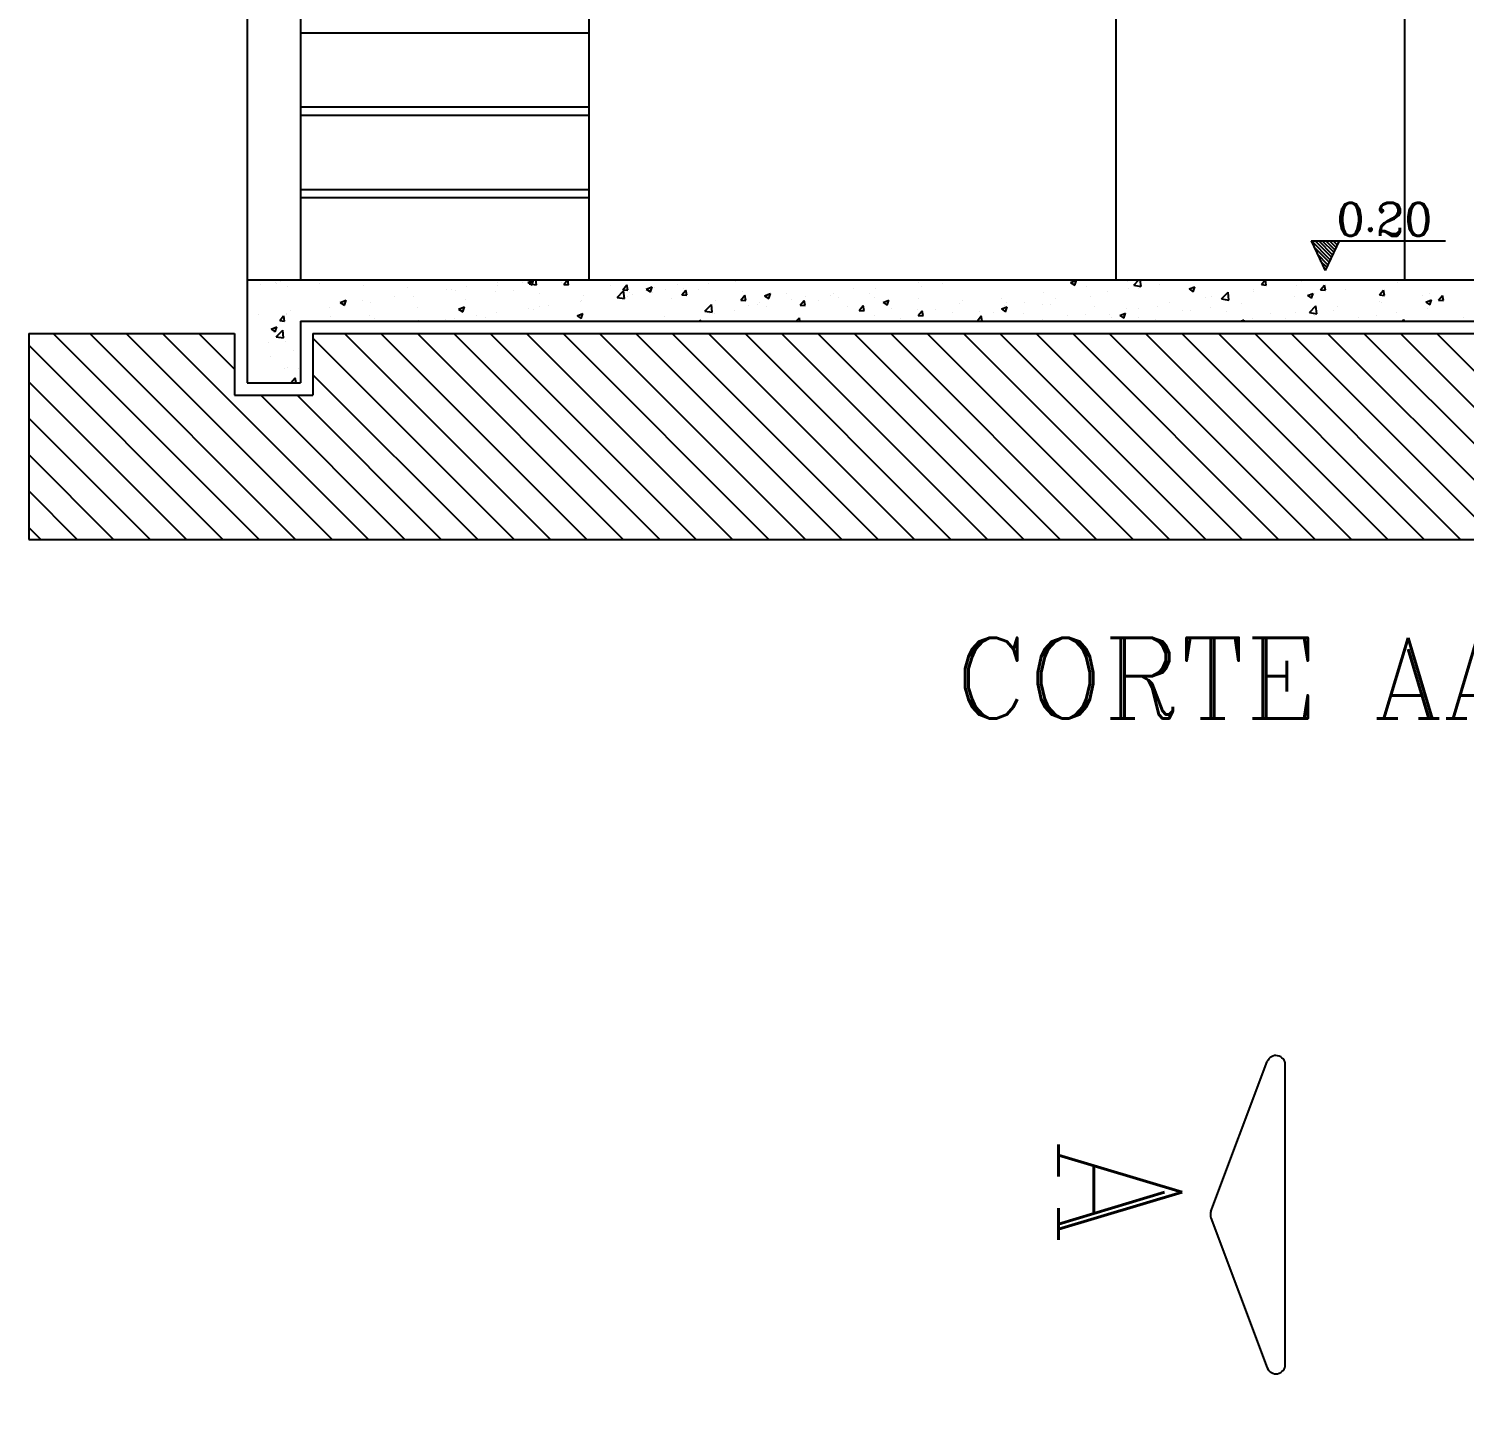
# Model space of a CAD drawing. Extents: x -79 to 141, y 7 to 81.
# Drawn here: x -57.858 to -54.373, y 39.552 to 42.884 of the extents above; entities that cross this region are included whole.
import ezdxf

# ---------------------------------------------------------------- set-up
doc = ezdxf.new("R2010")
doc.units = 0
doc.header["$LTSCALE"] = 10
doc.layers.get('0').update_dxf_attribs({"linetype": 'CONTINUOUS'})
doc.layers.get('DEFPOINTS').update_dxf_attribs({"linetype": 'CONTINUOUS'})
for name, color, linetype in [('CONCRETO', 5, 'CONTINUOUS'), ('COTAS', 244, 'CONTINUOUS'), ('EQUIPAMENTOS', 1, 'CONTINUOUS'), ('PAREDECORTE', 3, 'CONTINUOUS'), ('TERRENOEMCORTE', 244, 'CONTINUOUS'), ('TEXTO', 1, 'CONTINUOUS')]:
    doc.layers.add(name, color=color, linetype=linetype)
doc.styles.add('ROMANC', font='ROMANC.SHX')
doc.styles.get("Standard").update_dxf_attribs({"font": 'ROMANC.SHX'})
doc.dimstyles.get("Standard").update_dxf_attribs({"dimscale": 0.6, "dimtxt": 0.18, "dimasz": 0.18, "dimexe": 0.18, "dimexo": 0.25, "dimgap": 0.09, "dimtad": 0, "dimzin": 0, "dimtxsty": 'STANDARD', "dimblk1": 'OBLIQUE', "dimblk2": 'OBLIQUE', "dimsah": 1, "dimcen": 0.09, "dimclrd": 30, "dimclre": 30, "dimazin": 3, "dimtfac": 1, "dimtdec": 4, "dimtofl": 0, "dimtmove": 0, "dimatfit": 3, "dimtolj": 1, "dimtzin": 0})

# ---------------------------------------------------------------- blocks, each defined once
blk = doc.blocks.new('*X58')
at = {"color": 0, "linetype": 'CONTINUOUS', "ltscale": 0.05}
for p, q in [((-37.2147, 32.6185), (-37.7147, 33.1185)), ((-37.1263, 32.6185), (-37.6263, 33.1185)), ((-37.0379, 32.6185), (-37.5379, 33.1185)), ((-36.9495, 32.6185), (-37.4495, 33.1185)), ((-37.2744, 33.0317), (-37.3611, 33.1185)), ((-36.5076, 32.6185), (-37.0076, 33.1185)), ((-36.4192, 32.6185), (-36.9192, 33.1185)), ((-36.3308, 32.6185), (-36.8308, 33.1185)), ((-36.2424, 32.6185), (-36.7424, 33.1185)), ((-36.154, 32.6185), (-36.654, 33.1185)), ((-36.0656, 32.6185), (-36.5656, 33.1185)), ((-35.9772, 32.6185), (-36.4772, 33.1185)), ((-35.8888, 32.6185), (-36.3888, 33.1185)), ((-35.8005, 32.6185), (-36.3005, 33.1185)), ((-35.7121, 32.6185), (-36.2121, 33.1185)), ((-35.6237, 32.6185), (-36.1237, 33.1185)), ((-35.5353, 32.6185), (-36.0353, 33.1185)), ((-35.4469, 32.6185), (-35.9469, 33.1185)), ((-35.3585, 32.6185), (-35.8585, 33.1185)), ((-35.2701, 32.6185), (-35.7701, 33.1185)), ((-35.1817, 32.6185), (-35.6817, 33.1185)), ((-35.0933, 32.6185), (-35.5933, 33.1185)), ((-35.005, 32.6185), (-35.505, 33.1185)), ((-34.9166, 32.6185), (-35.4166, 33.1185)), ((-34.8282, 32.6185), (-35.3282, 33.1185)), ((-34.7398, 32.6185), (-35.2398, 33.1185)), ((-34.6514, 32.6185), (-35.1514, 33.1185)), ((-34.563, 32.6185), (-35.063, 33.1185)), ((-34.4746, 32.6185), (-34.9746, 33.1185)), ((-34.3862, 32.6185), (-34.8862, 33.1185)), ((-34.2979, 32.6185), (-34.7979, 33.1185)), ((-34.2095, 32.6185), (-34.7095, 33.1185)), ((-34.1211, 32.6185), (-34.6211, 33.1185)), ((-34.0327, 32.6185), (-34.5327, 33.1185)), ((-33.9443, 32.6185), (-34.4443, 33.1185)), ((-33.8559, 32.6185), (-34.3559, 33.1185)), ((-37.3031, 32.6185), (-37.7744, 33.0898)), ((-36.5959, 32.6185), (-37.0844, 33.1069)), ((-36.6843, 32.6185), (-37.0844, 33.0185)), ((-37.3914, 32.6185), (-37.7744, 33.0014)), ((-36.8611, 32.6185), (-37.2111, 32.9685)), ((-36.7727, 32.6185), (-37.1227, 32.9685)), ((-37.4798, 32.6185), (-37.7744, 32.913)), ((-37.5682, 32.6185), (-37.7744, 32.8246)), ((-37.6566, 32.6185), (-37.7744, 32.7362)), ((-37.745, 32.6185), (-37.7744, 32.6479))]:
    blk.add_line(p, q, dxfattribs=at)
blk = doc.blocks.new('*X68')
at = {"color": 0, "linetype": 'CONTINUOUS', "ltscale": 0.05}
for p, q in [((-34.6146, 33.2976), (-34.6603, 33.3433)), ((-34.6174, 33.2916), (-34.6537, 33.3279)), ((-34.6117, 33.3036), (-34.6514, 33.3433)), ((-34.6089, 33.3096), (-34.6426, 33.3433)), ((-34.606, 33.3156), (-34.6338, 33.3433)), ((-34.6032, 33.3216), (-34.6249, 33.3433)), ((-34.6004, 33.3276), (-34.6161, 33.3433)), ((-34.5975, 33.3336), (-34.6072, 33.3433)), ((-34.5947, 33.3396), (-34.5984, 33.3433)), ((-34.6203, 33.2856), (-34.6457, 33.3111)), ((-34.6231, 33.2796), (-34.6378, 33.2943)), ((-34.626, 33.2736), (-34.6298, 33.2774))]:
    blk.add_line(p, q, dxfattribs=at)
blk = doc.blocks.new('*X116')
at = {"color": 0, "linetype": 'CONTINUOUS', "ltscale": 0.05}
for p, q in [((-37.2128, 33.2373), (-37.2128, 33.2373)), ((-37.1741, 33.2434), (-37.1741, 33.2434)), ((-37.1716, 33.2409), (-37.1716, 33.2409)), ((-37.1627, 33.2439), (-37.1627, 33.2439)), ((-37.1453, 33.2333), (-37.1453, 33.2333)), ((-37.0673, 33.2389), (-37.0673, 33.2389)), ((-37.0426, 33.2474), (-37.0426, 33.2474)), ((-36.9605, 33.2344), (-36.9605, 33.2344)), ((-36.8538, 33.2299), (-36.8538, 33.2299)), ((-36.7612, 33.2248), (-36.7612, 33.2248)), ((-36.747, 33.2254), (-36.747, 33.2254)), ((-36.7374, 33.2227), (-36.7374, 33.2227)), ((-36.7111, 33.2314), (-36.7111, 33.2314)), ((-36.6824, 33.2477), (-36.6824, 33.2477)), ((-36.6402, 33.2208), (-36.6402, 33.2208)), ((-36.6364, 33.2355), (-36.6364, 33.2355)), ((-36.6354, 33.2414), (-36.6354, 33.2414)), ((-36.5967, 33.2217), (-36.5967, 33.2217)), ((-36.5756, 33.2432), (-36.5756, 33.2432)), ((-36.5625, 33.2422), (-36.5485, 33.2476)), ((-36.5625, 33.2422), (-36.5526, 33.2355)), ((-36.5594, 33.2393), (-36.5505, 33.2485)), ((-36.5594, 33.2393), (-36.5416, 33.2365)), ((-36.5525, 33.2355), (-36.5485, 33.2476)), ((-36.5416, 33.2365), (-36.5429, 33.2485)), ((-36.5335, 33.2163), (-36.5335, 33.2163)), ((-36.4801, 33.2417), (-36.4801, 33.2417)), ((-36.4755, 33.2373), (-36.4662, 33.2485)), ((-36.4755, 33.2373), (-36.4635, 33.2363)), ((-36.4689, 33.2387), (-36.4689, 33.2387)), ((-36.4635, 33.2363), (-36.4658, 33.2485)), ((-36.3621, 33.2342), (-36.3621, 33.2342)), ((-36.3459, 33.2062), (-36.3303, 33.2224)), ((-36.332, 33.2248), (-36.3224, 33.2363)), ((-36.332, 33.2248), (-36.3201, 33.2237)), ((-36.3281, 33.2034), (-36.3303, 33.2224)), ((-36.3201, 33.2238), (-36.3224, 33.2363)), ((-36.3155, 33.2178), (-36.3155, 33.2178)), ((-36.2751, 33.2262), (-36.2611, 33.2316)), ((-36.2751, 33.2262), (-36.2651, 33.2195)), ((-36.2651, 33.2195), (-36.2611, 33.2316)), ((-36.2595, 33.2189), (-36.2595, 33.2189)), ((-36.2553, 33.2297), (-36.2553, 33.2297)), ((-36.2274, 33.2258), (-36.2274, 33.2258)), ((-36.1989, 33.2378), (-36.1989, 33.2378)), ((-36.1886, 33.2122), (-36.1789, 33.2237)), ((-36.1837, 33.2289), (-36.1837, 33.2289)), ((-36.1766, 33.2112), (-36.1789, 33.2238)), ((-36.1486, 33.2252), (-36.1486, 33.2252)), ((-36.1247, 33.2399), (-36.1247, 33.2399)), ((-36.0574, 33.2455), (-36.0574, 33.2455)), ((-36.0418, 33.2206), (-36.0418, 33.2206)), ((-35.9877, 33.2102), (-35.9737, 33.2155)), ((-35.9777, 33.2035), (-35.9736, 33.2156)), ((-35.9351, 33.2161), (-35.9351, 33.2161)), ((-35.8195, 33.2152), (-35.8195, 33.2152)), ((-35.7726, 33.2279), (-35.7726, 33.2279)), ((-35.7321, 33.2164), (-35.7321, 33.2164)), ((-35.7185, 33.228), (-35.7185, 33.228)), ((-35.6559, 33.2479), (-35.6559, 33.2479)), ((-35.6146, 33.243), (-35.6146, 33.243)), ((-35.6058, 33.233), (-35.6058, 33.233)), ((-35.5557, 33.2396), (-35.5557, 33.2396)), ((-35.3095, 33.2183), (-35.3095, 33.2183)), ((-35.2448, 33.2426), (-35.2308, 33.248)), ((-35.2448, 33.2426), (-35.2348, 33.2359)), ((-35.2348, 33.2359), (-35.2307, 33.248)), ((-35.2068, 33.2324), (-35.2068, 33.2324)), ((-35.1541, 33.2205), (-35.1541, 33.2205)), ((-35.1058, 33.2452), (-35.1058, 33.2452)), ((-35.1041, 33.2271), (-35.1041, 33.2271)), ((-35.0917, 33.2355), (-35.0793, 33.2485)), ((-35.0917, 33.2355), (-35.074, 33.2327)), ((-35.081, 33.2287), (-35.081, 33.2287)), ((-35.0739, 33.2327), (-35.0758, 33.2485)), ((-35.0283, 33.2371), (-35.0283, 33.2371)), ((-34.9573, 33.2266), (-34.9433, 33.232)), ((-34.9573, 33.2266), (-34.9474, 33.2199)), ((-34.9474, 33.2199), (-34.9433, 33.232)), ((-34.8783, 33.2024), (-34.8627, 33.2186)), ((-34.8605, 33.1996), (-34.8627, 33.2186)), ((-34.8006, 33.2205), (-34.8006, 33.2205)), ((-34.7998, 33.2248), (-34.7998, 33.2248)), ((-34.7818, 33.2372), (-34.7723, 33.2485)), ((-34.7818, 33.2372), (-34.7699, 33.2361)), ((-34.7698, 33.2362), (-34.7721, 33.2485)), ((-34.6967, 33.2355), (-34.6967, 33.2355)), ((-34.6832, 33.2449), (-34.6832, 33.2449)), ((-34.6699, 33.2106), (-34.6559, 33.216)), ((-34.6599, 33.2039), (-34.6559, 33.216)), ((-34.6384, 33.2246), (-34.6287, 33.2361)), ((-34.6384, 33.2246), (-34.6264, 33.2236)), ((-34.6264, 33.2236), (-34.6287, 33.2361)), ((-34.5767, 33.2246), (-34.5767, 33.2246)), ((-34.4949, 33.2121), (-34.4853, 33.2236)), ((-34.4829, 33.2111), (-34.4852, 33.2236)), ((-34.4504, 33.2412), (-34.4504, 33.2412)), ((-34.4003, 33.2478), (-34.4003, 33.2478)), ((-34.3735, 33.2149), (-34.3735, 33.2149)), ((-37.045, 33.1808), (-37.045, 33.1808)), ((-37.018, 33.1937), (-37.004, 33.1991)), ((-37.018, 33.1937), (-37.008, 33.187)), ((-37.0133, 33.1916), (-37.0133, 33.1916)), ((-37.008, 33.187), (-37.004, 33.1991)), ((-36.9632, 33.1982), (-36.9632, 33.1982)), ((-36.944, 33.1936), (-36.944, 33.1936)), ((-36.8875, 33.2082), (-36.8875, 33.2082)), ((-36.8401, 33.2086), (-36.8401, 33.2086)), ((-36.83, 33.1817), (-36.83, 33.1817)), ((-36.7306, 33.1777), (-36.7166, 33.1831)), ((-36.7206, 33.171), (-36.7165, 33.1831)), ((-36.7133, 33.2017), (-36.7133, 33.2017)), ((-36.535, 33.1839), (-36.535, 33.1839)), ((-36.5116, 33.1857), (-36.5116, 33.1857)), ((-36.4358, 33.1957), (-36.4358, 33.1957)), ((-36.4323, 33.198), (-36.4323, 33.198)), ((-36.4321, 33.1978), (-36.4321, 33.1978)), ((-36.4267, 33.2118), (-36.4267, 33.2118)), ((-36.3459, 33.2062), (-36.3281, 33.2034)), ((-36.3312, 33.2108), (-36.3312, 33.2108)), ((-36.3199, 33.2073), (-36.3199, 33.2073)), ((-36.3095, 33.2123), (-36.3095, 33.2123)), ((-36.2132, 33.2028), (-36.2132, 33.2028)), ((-36.1886, 33.2122), (-36.1766, 33.2112)), ((-36.1325, 33.1731), (-36.1169, 33.1893)), ((-36.1147, 33.1703), (-36.1169, 33.1893)), ((-36.1064, 33.1983), (-36.1064, 33.1983)), ((-36.0451, 33.1997), (-36.0355, 33.2112)), ((-36.0451, 33.1997), (-36.0332, 33.1986)), ((-36.0332, 33.1987), (-36.0355, 33.2112)), ((-36.0261, 33.1861), (-36.0261, 33.1861)), ((-36.0058, 33.1879), (-36.0058, 33.1879)), ((-35.9996, 33.1938), (-35.9996, 33.1938)), ((-35.9877, 33.2102), (-35.9777, 33.2034)), ((-35.9842, 33.1832), (-35.9842, 33.1832)), ((-35.9222, 33.2011), (-35.9222, 33.2011)), ((-35.9017, 33.1871), (-35.892, 33.1986)), ((-35.9017, 33.1871), (-35.8897, 33.1861)), ((-35.8929, 33.1893), (-35.8929, 33.1893)), ((-35.8897, 33.1861), (-35.892, 33.1987)), ((-35.8892, 33.2079), (-35.8892, 33.2079)), ((-35.8579, 33.1998), (-35.8579, 33.1998)), ((-35.8283, 33.2116), (-35.8283, 33.2116)), ((-35.8078, 33.2064), (-35.8078, 33.2064)), ((-35.7861, 33.1848), (-35.7861, 33.1848)), ((-35.7582, 33.1746), (-35.7486, 33.1861)), ((-35.7463, 33.1736), (-35.7486, 33.1861)), ((-35.7215, 33.2071), (-35.7215, 33.2071)), ((-35.7002, 33.1941), (-35.6862, 33.1995)), ((-35.7002, 33.1941), (-35.6903, 33.1874)), ((-35.6903, 33.1875), (-35.6862, 33.1995)), ((-35.6794, 33.1802), (-35.6794, 33.1802)), ((-35.6148, 33.2026), (-35.6148, 33.2026)), ((-35.5144, 33.1905), (-35.5144, 33.1905)), ((-35.508, 33.1981), (-35.508, 33.1981)), ((-35.4134, 33.2033), (-35.4134, 33.2033)), ((-35.4128, 33.1781), (-35.3988, 33.1835)), ((-35.4063, 33.1873), (-35.4063, 33.1873)), ((-35.4028, 33.1714), (-35.3988, 33.1835)), ((-35.4012, 33.1936), (-35.4012, 33.1936)), ((-35.3562, 33.1939), (-35.3562, 33.1939)), ((-35.3143, 33.1887), (-35.3143, 33.1887)), ((-35.2945, 33.1891), (-35.2945, 33.1891)), ((-35.2804, 33.2039), (-35.2804, 33.2039)), ((-35.1976, 33.2087), (-35.1976, 33.2087)), ((-35.1877, 33.1846), (-35.1877, 33.1846)), ((-35.0809, 33.18), (-35.0809, 33.18)), ((-35.0331, 33.1848), (-35.0331, 33.1848)), ((-35.0043, 33.1936), (-35.0043, 33.1936)), ((-34.9164, 33.2048), (-34.9164, 33.2048)), ((-34.9046, 33.1814), (-34.9046, 33.1814)), ((-34.9016, 33.2077), (-34.9016, 33.2077)), ((-34.8783, 33.2024), (-34.8605, 33.1996)), ((-34.8288, 33.1914), (-34.8288, 33.1914)), ((-34.7025, 33.208), (-34.7025, 33.208)), ((-34.6699, 33.2106), (-34.66, 33.2039)), ((-34.6648, 33.1693), (-34.6493, 33.1855)), ((-34.6524, 33.2146), (-34.6524, 33.2146)), ((-34.647, 33.1665), (-34.6492, 33.1855)), ((-34.5965, 33.183), (-34.5965, 33.183)), ((-34.4955, 33.1958), (-34.4955, 33.1958)), ((-34.4949, 33.2121), (-34.483, 33.211)), ((-34.4901, 33.1949), (-34.4901, 33.1949)), ((-34.3916, 33.2108), (-34.3916, 33.2108)), ((-34.3825, 33.1946), (-34.3685, 33.2)), ((-34.3825, 33.1946), (-34.3725, 33.1879)), ((-34.3725, 33.1879), (-34.3685, 33.2)), ((-34.3515, 33.1995), (-34.3418, 33.211)), ((-34.3515, 33.1995), (-34.3395, 33.1985)), ((-34.3395, 33.1985), (-34.3418, 33.211)), ((-37.2153, 33.165), (-37.2153, 33.165)), ((-37.165, 33.1497), (-37.1554, 33.1611)), ((-37.165, 33.1497), (-37.153, 33.1486)), ((-37.153, 33.1486), (-37.1553, 33.1612)), ((-37.1493, 33.1641), (-37.1493, 33.1641)), ((-37.1477, 33.1667), (-37.1477, 33.1667)), ((-37.1396, 33.175), (-37.1396, 33.175)), ((-37.0425, 33.1596), (-37.0425, 33.1596)), ((-37.012, 33.1485), (-37.0119, 33.1486)), ((-37.0119, 33.1485), (-37.0119, 33.1486)), ((-36.9466, 33.1616), (-36.9466, 33.1616)), ((-36.9357, 33.1551), (-36.9357, 33.1551)), ((-36.829, 33.1506), (-36.829, 33.1506)), ((-36.7637, 33.1525), (-36.7637, 33.1525)), ((-36.7399, 33.1561), (-36.7399, 33.1561)), ((-36.7306, 33.1777), (-36.7206, 33.171)), ((-36.688, 33.1625), (-36.688, 33.1625)), ((-36.6654, 33.1578), (-36.6654, 33.1578)), ((-36.6388, 33.1689), (-36.6388, 33.1689)), ((-36.5617, 33.1791), (-36.5617, 33.1791)), ((-36.5488, 33.1778), (-36.5488, 33.1778)), ((-36.4431, 33.1617), (-36.4291, 33.167)), ((-36.4431, 33.1617), (-36.4332, 33.155)), ((-36.4332, 33.155), (-36.4291, 33.1671)), ((-36.2363, 33.15), (-36.2363, 33.15)), ((-36.2298, 33.1592), (-36.2298, 33.1592)), ((-36.1484, 33.1485), (-36.1417, 33.151)), ((-36.1425, 33.1485), (-36.1417, 33.1511)), ((-36.1325, 33.1731), (-36.1147, 33.1703)), ((-36.1271, 33.1733), (-36.1271, 33.1733)), ((-36.1225, 33.1679), (-36.1225, 33.1679)), ((-36.11, 33.1666), (-36.11, 33.1666)), ((-36.06, 33.1732), (-36.06, 33.1732)), ((-35.9109, 33.1485), (-35.9034, 33.1562)), ((-35.9025, 33.1485), (-35.9034, 33.1562)), ((-35.822, 33.1486), (-35.822, 33.1486)), ((-35.7582, 33.1746), (-35.7463, 33.1735)), ((-35.7209, 33.1614), (-35.7209, 33.1614)), ((-35.6584, 33.1541), (-35.6584, 33.1541)), ((-35.6171, 33.1764), (-35.6171, 33.1764)), ((-35.6148, 33.162), (-35.6051, 33.1735)), ((-35.6148, 33.162), (-35.6028, 33.161)), ((-35.6083, 33.1607), (-35.6083, 33.1607)), ((-35.6028, 33.161), (-35.6051, 33.1736)), ((-35.5726, 33.1757), (-35.5726, 33.1757)), ((-35.5475, 33.1486), (-35.5475, 33.1486)), ((-35.5326, 33.1707), (-35.5326, 33.1707)), ((-35.4713, 33.1495), (-35.4617, 33.161)), ((-35.4713, 33.1495), (-35.4597, 33.1485)), ((-35.4658, 33.1712), (-35.4658, 33.1712)), ((-35.4593, 33.1485), (-35.4617, 33.161)), ((-35.4309, 33.1686), (-35.4309, 33.1686)), ((-35.4128, 33.1781), (-35.4029, 33.1714)), ((-35.3591, 33.1667), (-35.3591, 33.1667)), ((-35.3119, 33.1517), (-35.3119, 33.1517)), ((-35.2523, 33.1622), (-35.2523, 33.1622)), ((-35.2092, 33.1658), (-35.2092, 33.1658)), ((-35.1497, 33.1648), (-35.1497, 33.1648)), ((-35.1455, 33.1577), (-35.1455, 33.1577)), ((-35.1254, 33.1621), (-35.1114, 33.1675)), ((-35.1254, 33.1621), (-35.1154, 33.1554)), ((-35.1154, 33.1554), (-35.1114, 33.1675)), ((-35.1082, 33.1786), (-35.1082, 33.1786)), ((-35.0809, 33.1582), (-35.0809, 33.1582)), ((-35.0388, 33.1532), (-35.0388, 33.1532)), ((-34.9742, 33.1755), (-34.9742, 33.1755)), ((-34.9546, 33.1748), (-34.9546, 33.1748)), ((-34.932, 33.1487), (-34.932, 33.1487)), ((-34.8674, 33.171), (-34.8674, 33.171)), ((-34.8317, 33.1485), (-34.824, 33.1515)), ((-34.8249, 33.1485), (-34.8239, 33.1515)), ((-34.803, 33.1539), (-34.803, 33.1539)), ((-34.7606, 33.1665), (-34.7606, 33.1665)), ((-34.7234, 33.1548), (-34.7234, 33.1548)), ((-34.6992, 33.1689), (-34.6992, 33.1689)), ((-34.6648, 33.1693), (-34.6471, 33.1665)), ((-34.6539, 33.162), (-34.6539, 33.162)), ((-34.6068, 33.1749), (-34.6068, 33.1749)), ((-34.5471, 33.1575), (-34.5471, 33.1575)), ((-34.503, 33.1623), (-34.503, 33.1623)), ((-34.4529, 33.1689), (-34.4529, 33.1689)), ((-34.4403, 33.153), (-34.4403, 33.153)), ((-34.4396, 33.1485), (-34.4358, 33.1524)), ((-34.4353, 33.1485), (-34.4358, 33.1524)), ((-34.3772, 33.1789), (-34.3772, 33.1789)), ((-34.2913, 33.1583), (-34.2913, 33.1583)), ((-37.186, 33.1292), (-37.172, 33.1346)), ((-37.186, 33.1292), (-37.1761, 33.1225)), ((-37.1799, 33.1216), (-37.1799, 33.1216)), ((-37.1761, 33.1225), (-37.172, 33.1346)), ((-37.1732, 33.1107), (-37.1576, 33.1269)), ((-37.1732, 33.1107), (-37.1554, 33.1079)), ((-37.1554, 33.1079), (-37.1576, 33.1269)), ((-37.1922, 33.0961), (-37.1922, 33.0961)), ((-37.1501, 33.1002), (-37.1501, 33.1002)), ((-37.132, 33.0777), (-37.132, 33.0777)), ((-37.1882, 33.0619), (-37.1882, 33.0619)), ((-37.1526, 33.0336), (-37.1526, 33.0336)), ((-37.146, 33.035), (-37.146, 33.035)), ((-37.1373, 32.9992), (-37.1276, 33.0107)), ((-37.1253, 32.9985), (-37.1276, 33.0107)), ((-37.1185, 33.0339), (-37.1185, 33.0339)), ((-37.1373, 32.9992), (-37.1287, 32.9985))]:
    blk.add_line(p, q, dxfattribs=at)
blk = doc.blocks.new('_OBLIQUE')
at = {"color": 0, "linetype": 'BYBLOCK'}
blk.add_line((-0.5, -0.5), (0.5, 0.5), dxfattribs=at)
blk = doc.blocks.new('*D179')
at = {"color": 30, "linetype": 'BYBLOCK', "ltscale": 0.05}
for p, q in [((-52.0333, 34.8938), (-51.8599, 34.8938)), ((-51.9679, 34.8938), (-51.9679, 33.7445)), ((-51.9679, 32.1838), (-51.9679, 33.333)), ((-52.0333, 32.1838), (-51.8599, 32.1838)), ((-55.7833, 25.8938), (-54.7152, 25.8938)), ((-54.6072, 25.8938), (-54.6072, 25.1123)), ((-54.6072, 23.8938), (-54.6072, 24.6752)), ((-55.7833, 23.8938), (-54.7152, 23.8938))]:
    blk.add_line(p, q, dxfattribs=at)
at = {"layer": 'DEFPOINTS', "color": 0, "linetype": 'BYBLOCK', "ltscale": 0.05}
for p in [(-52.3333, 34.8938), (-52.3333, 32.1838), (-51.9679, 32.1838), (-54.6072, 25.8938), (-54.5233, 25.8938), (-54.5233, 23.8938)]:
    blk.add_point(p, dxfattribs=at)
at = {"color": 30, "linetype": 'BYBLOCK', "ltscale": 0.05, "xscale": 0.108, "yscale": 0.108, "zscale": 0.108}
for p, rotation in [((-51.9679, 34.8938), 90), ((-51.9679, 32.1838), 270), ((-54.6072, 25.8938), 90), ((-54.6072, 23.8938), 270)]:
    blk.add_blockref('_OBLIQUE', p, dxfattribs=dict(at, rotation=rotation))
at = {"color": 0, "linetype": 'BYBLOCK', "ltscale": 0.05, "char_height": 0.108, "attachment_point": 5, "rotation": 90}
for s, insert in [('\\A1;2.71', (-51.9679, 33.5388)), ('\\A1;2.00', (-54.6072, 24.8938))]:
    blk.add_mtext(s, dxfattribs=dict(at, insert=insert))
blk = doc.blocks.new('*D180')
at = {"color": 30, "linetype": 'BYBLOCK', "ltscale": 0.05}
for p, q in [((-57.3488, 32.8716), (-57.5457, 32.8716)), ((-57.4377, 32.8716), (-57.4377, 32.5996)), ((-57.3488, 32.5996), (-57.5457, 32.5996)), ((-57.4377, 32.5996), (-57.4377, 32.4916)), ((-55.7833, 25.8938), (-54.8284, 25.8938)), ((-54.7204, 25.8938), (-54.7204, 25.7623)), ((-54.7204, 25.1938), (-54.7204, 25.3252)), ((-55.7833, 25.1938), (-54.8284, 25.1938))]:
    blk.add_line(p, q, dxfattribs=at)
at = {"layer": 'DEFPOINTS', "color": 0, "linetype": 'BYBLOCK', "ltscale": 0.05}
for p in [(-57.0488, 32.8716), (-57.4377, 32.5996), (-57.0488, 32.5996), (-54.7204, 25.8938), (-54.5233, 25.8938), (-54.5233, 25.1938)]:
    blk.add_point(p, dxfattribs=at)
at = {"color": 30, "linetype": 'BYBLOCK', "ltscale": 0.05, "xscale": 0.108, "yscale": 0.108, "zscale": 0.108}
for p, rotation in [((-57.4377, 32.8716), 90), ((-57.4377, 32.5996), 270), ((-54.7204, 25.8938), 90), ((-54.7204, 25.1938), 270)]:
    blk.add_blockref('_OBLIQUE', p, dxfattribs=dict(at, rotation=rotation))
at = {"color": 0, "linetype": 'BYBLOCK', "ltscale": 0.05, "char_height": 0.108, "attachment_point": 5, "rotation": 90}
for s, insert in [('\\A1;0.27', (-57.4377, 32.2731)), ('\\A1;0.70', (-54.7204, 25.5438))]:
    blk.add_mtext(s, dxfattribs=dict(at, insert=insert))
blk = doc.blocks.new('*D181')
at = {"color": 30, "linetype": 'BYBLOCK', "ltscale": 0.05}
for p, q in [((-57.191, 34.2048), (-57.0611, 34.2048)), ((-56.494, 34.2048), (-56.6239, 34.2048)), ((-57.191, 34.0297), (-57.191, 34.0968)), ((-56.494, 34.0297), (-56.494, 34.0968)), ((-55.8133, 25.8938), (-55.8133, 26.1098)), ((-54.5542, 25.8938), (-55.7053, 25.8938)), ((-55.8133, 25.3525), (-55.8133, 25.3525)), ((-54.5542, 25.3525), (-55.7053, 25.3525))]:
    blk.add_line(p, q, dxfattribs=at)
at = {"layer": 'DEFPOINTS', "color": 0, "linetype": 'BYBLOCK', "ltscale": 0.05}
for p in [(-57.191, 34.3297), (-56.494, 34.3297), (-57.191, 34.2048), (-55.8142, 25.8938), (-55.8133, 25.8938), (-55.8142, 25.3525)]:
    blk.add_point(p, dxfattribs=at)
at = {"color": 30, "linetype": 'BYBLOCK', "ltscale": 0.05, "xscale": 0.108, "yscale": 0.108, "zscale": 0.108}
for p, rotation in [((-57.191, 34.2048), 180), ((-55.8133, 25.8938), 270), ((-55.8133, 25.3525), 90)]:
    blk.add_blockref('_OBLIQUE', p, dxfattribs=dict(at, rotation=rotation))
blk.add_blockref('_OBLIQUE', (-56.494, 34.2048), dxfattribs=at)
at = {"color": 0, "linetype": 'BYBLOCK', "ltscale": 0.05, "insert": (-56.8425, 34.2048), "char_height": 0.108, "attachment_point": 5}
blk.add_mtext('\\A1;0.70', dxfattribs=at)
at = {"color": 0, "linetype": 'BYBLOCK', "ltscale": 0.05, "insert": (-55.8133, 25.6231), "char_height": 0.108, "attachment_point": 5, "rotation": 90}
blk.add_mtext('\\A1;{0.55}', dxfattribs=at)

msp = doc.modelspace()

# ---------------------------------------------------------------- linework, layer by layer
at = {"layer": 'CONCRETO', "color": 5, "linetype": 'CONTINUOUS', "ltscale": 0.3}
for p, q in [((-57.32779, 42.27391), (-52.15779, 42.27391)), ((-57.32779, 42.27391), (-57.32779, 42.02391)), ((-57.19779, 42.17391), (-53.58779, 42.17391)), ((-57.19779, 42.17391), (-57.19779, 42.02391)), ((-57.32779, 42.02391), (-57.19779, 42.02391))]:
    msp.add_line(p, q, dxfattribs=at)
at = {"layer": 'COTAS', "color": 244, "linetype": 'CONTINUOUS', "ltscale": 0.05}
for p, q in [((-54.74444, 42.36873), (-54.71038, 42.29694)), ((-54.74444, 42.36873), (-54.41843, 42.36873)), ((-54.67632, 42.36873), (-54.71038, 42.29694))]:
    msp.add_line(p, q, dxfattribs=at)
at = {"layer": 'EQUIPAMENTOS', "color": 30, "linetype": 'CONTINUOUS', "ltscale": 0.05}
for p, q in [((-55.21779, 42.27391), (-55.21779, 44.37391)), ((-54.51779, 44.37391), (-54.51779, 42.27391))]:
    msp.add_line(p, q, dxfattribs=at)
at = {"layer": 'EQUIPAMENTOS', "color": 244, "linetype": 'CONTINUOUS', "ltscale": 0.3}
for p, q in [((-56.49779, 42.93073), (-56.49779, 42.27391)), ((-57.19779, 42.87391), (-56.49779, 42.87391)), ((-57.19779, 42.69391), (-56.49779, 42.69391)), ((-57.19779, 42.67391), (-56.49779, 42.67391)), ((-57.19779, 42.49391), (-56.49779, 42.49391)), ((-57.19779, 42.47391), (-56.49779, 42.47391))]:
    msp.add_line(p, q, dxfattribs=at)
at = {"layer": 'PAREDECORTE', "color": 3, "linetype": 'CONTINUOUS', "ltscale": 0.3}
for p, q in [((-57.32779, 43.27391), (-57.32779, 42.27391)), ((-57.19779, 43.27391), (-57.19779, 42.27391))]:
    msp.add_line(p, q, dxfattribs=at)
at = {"layer": 'TERRENOEMCORTE', "color": 244, "linetype": 'CONTINUOUS', "ltscale": 0.3}
for p, q in [((-57.85779, 42.14391), (-57.85779, 41.64391)), ((-57.85779, 42.14391), (-57.35779, 42.14391)), ((-57.35779, 42.14391), (-57.35779, 41.99391)), ((-57.16779, 42.14391), (-53.61779, 42.14391)), ((-57.16779, 42.14391), (-57.16779, 41.99391)), ((-57.35779, 41.99391), (-57.16779, 41.99391)), ((-57.85779, 41.64391), (-50.21656, 41.64391))]:
    msp.add_line(p, q, dxfattribs=at)
at = {"layer": 'TEXTO', "color": 3, "linetype": 'CONTINUOUS', "ltscale": 0.3}
for p, q in [((-54.98754, 40.01249), (-54.85074, 40.37643)), ((-54.80718, 39.64064), (-54.80718, 40.36851)), ((-54.98754, 39.99666), (-54.85074, 39.63272))]:
    msp.add_line(p, q, dxfattribs=at)
for centre, start, end in [((-54.82968, 40.36851), 0, 159.39862), ((-54.96648, 40.00458), 159.39862, 200.60138), ((-54.96648, 40.00458), 159.39862, 200.60138), ((-54.82968, 39.64064), 200.60138, 0)]:
    msp.add_arc(centre, 0.0225, start, end, dxfattribs=at)

# ---------------------------------------------------------------- block references
at = {"layer": 'COTAS', "color": 30, "linetype": 'CONTINUOUS', "ltscale": 0.05}
msp.add_blockref('*X116', (-20.08342, 9.02544), dxfattribs=at)
at = {"layer": 'COTAS', "color": 244, "linetype": 'CONTINUOUS', "ltscale": 0.05}
for name in ['*X68', '*X58']:
    msp.add_blockref(name, (-20.08342, 9.02544), dxfattribs=at)

# ---------------------------------------------------------------- texts
at = {"layer": 'TEXTO', "color": 244, "ltscale": 0.3, "style": 'ROMANC'}
msp.add_text('0.20', height=0.08, rotation=360, dxfattribs=at).set_placement((-54.68296, 42.38131))
at = {"layer": 'TEXTO', "color": 5, "ltscale": 0.3, "style": 'ROMANC'}
msp.add_text("CORTE AA'", height=0.196, dxfattribs=at).set_placement((-55.6094, 41.2093))
at = {"layer": 'TEXTO', "color": 3, "linetype": 'CONTINUOUS', "ltscale": 0.3, "style": 'ROMANC'}
msp.add_text('A', height=0.3, rotation=270, dxfattribs=at).set_placement((-55.35728, 40.18767))

# ---------------------------------------------------------------- dimensions: what is measured, and where the dimension line sits
at = {"layer": 'COTAS', "linetype": 'CONTINUOUS', "ltscale": 0.05}
for base, p1, p2, picture, middle, set_off in [((-54.63796, 37.92376), (-54.55404, 35.92376), (-54.55404, 37.92376), '*D179', (-54.63796, 36.92376), (-0.03074, 12.03)), ((-54.72044, 37.92376), (-54.52329, 37.22376), (-54.52329, 37.92376), '*D180', (-54.72044, 37.57376), (0, 12.03))]:
    dim = msp.add_linear_dim(base=base, p1=p1, p2=p2, angle=90, dimstyle='STANDARD', override={"dimexo": 2.1}, dxfattribs=at)
    dim.commit()
    dim.dimension.update_dxf_attribs({"geometry": picture, "text_midpoint": middle, "insert": set_off})
dim = msp.add_linear_dim(base=(-55.81328, 37.92376), p1=(-55.81419, 37.3825), p2=(-55.81419, 37.92376), angle=90, text='{0.55}', dimstyle='STANDARD', override={"dimexo": 2.1}, dxfattribs=at)
dim.commit()
dim.dimension.update_dxf_attribs({"geometry": '*D181', "text_midpoint": (-55.81328, 37.65313), "insert": (0, 12.03)})

doc.saveas('drawing.dxf')
